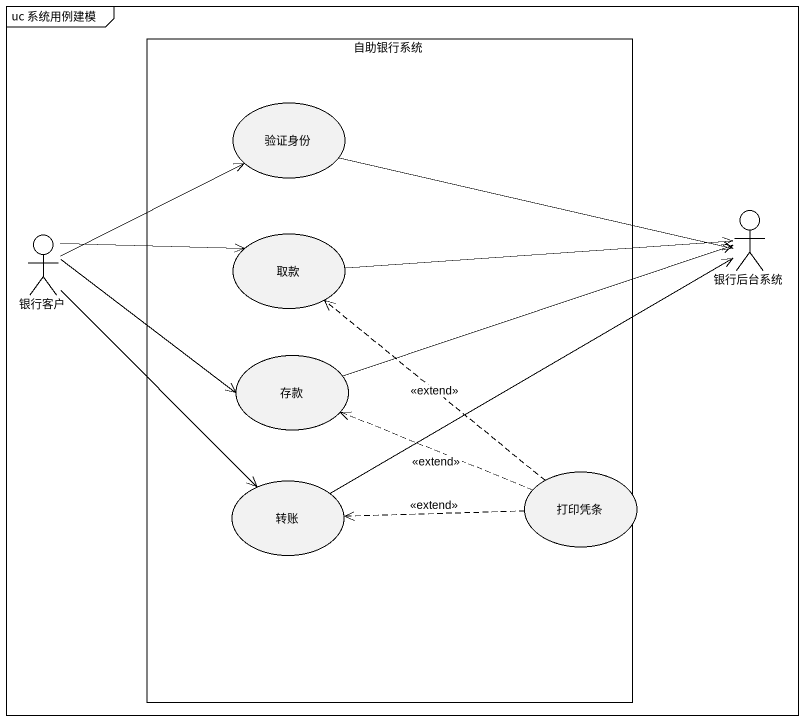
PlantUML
@startuml
mainframe uc 系统用例建模
rectangle 自助银行系统 {
  usecase 验证身份
  usecase 取款
  usecase 存款
  usecase 转账
}
actor 银行后台系统
actor 银行客户
usecase 打印凭条
验证身份 -right-> 银行后台系统
银行客户 -up-> 验证身份
银行客户 -right-> 取款
银行客户 -right-> 存款
银行客户 --> 转账
取款 -right-> 银行后台系统
存款 -right-> 银行后台系统
转账 -right-> 银行后台系统
打印凭条 .up.> 取款 : <<extend>>
打印凭条 .left.> 存款 : <<extend>>
打印凭条 .left.> 转账 : <<extend>>
@enduml
